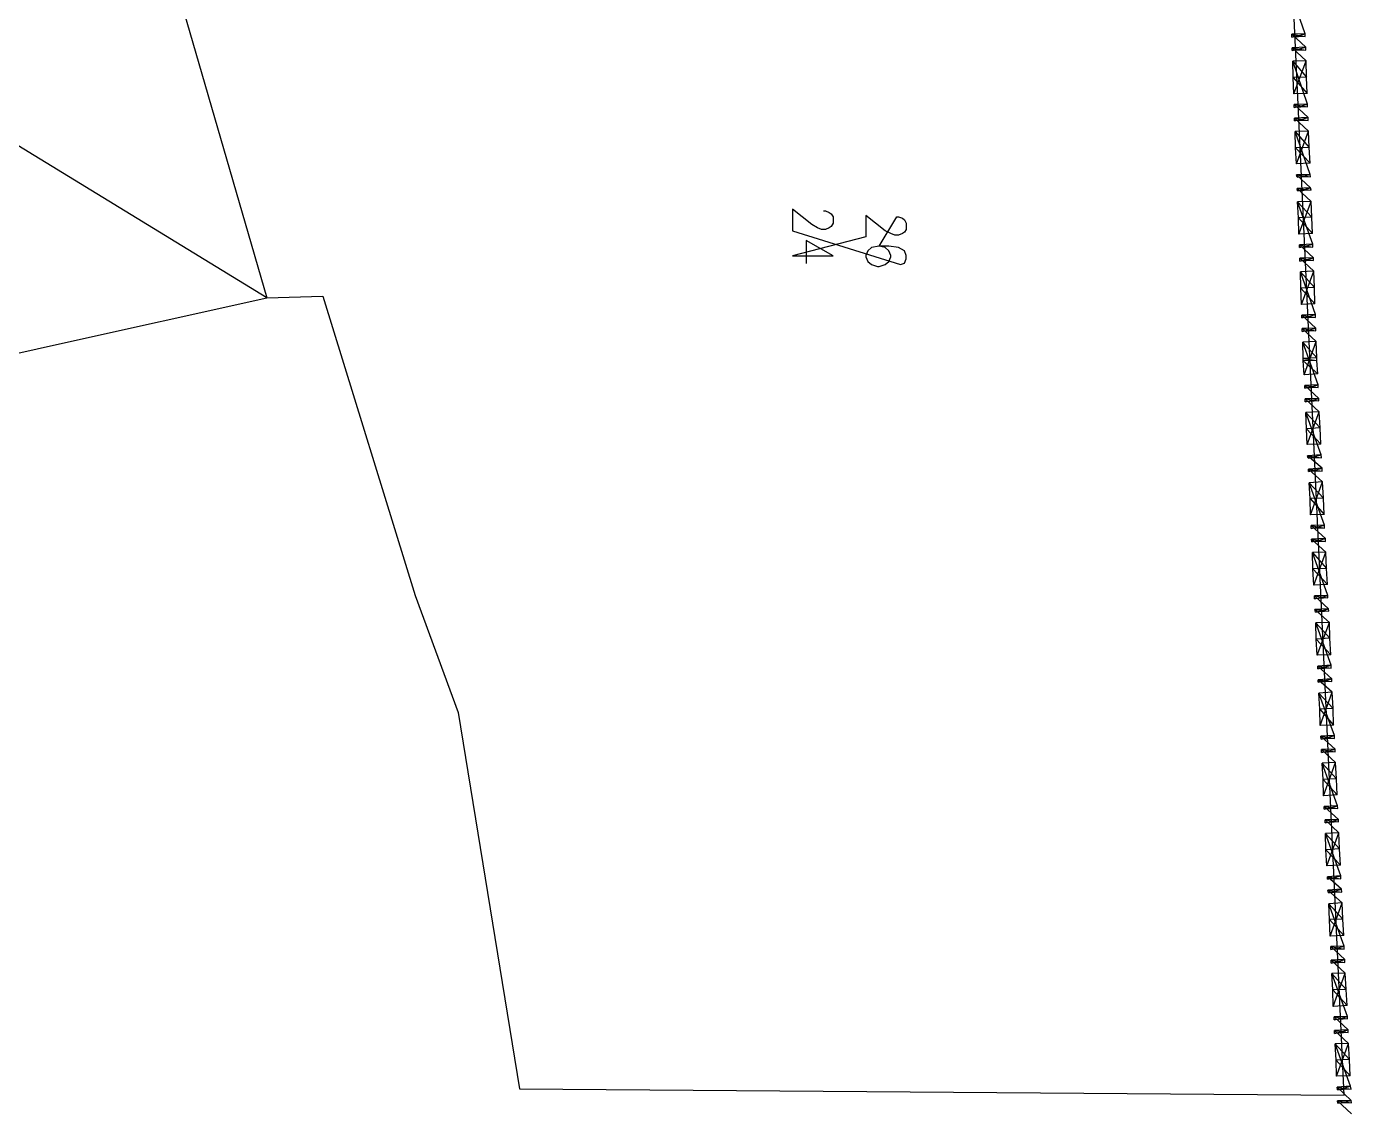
# Model space of a CAD drawing. Header units: metres. Extents: x 0 to 805, y 0 to 1107.
# Drawn here: x 508.9 to 683.6, y 289.4 to 432 of the extents above; entities that cross this region are included whole.
import ezdxf

# ---------------------------------------------------------------- set-up
doc = ezdxf.new("R2010")
doc.units = ezdxf.units.M
doc.layers.add('GUIDES', color=8, linetype='Continuous')
doc.layers.add('ROADS', color=7, linetype='Continuous')

msp = doc.modelspace()

# ---------------------------------------------------------------- linework, layer by layer
at = {"layer": 'GUIDES'}
for points in [[(677.47, 431.02), (675.7, 430.96), (677.47, 430.64), (677.47, 431.02)], [(675.7, 430.96), (677.47, 430.64), (675.7, 430.58), (675.7, 430.96)], [(677.54, 429.25), (675.76, 429.18), (677.54, 428.86), (677.54, 429.25)], [(675.76, 429.18), (677.54, 428.86), (675.76, 428.8), (675.76, 429.18)], [(677.6, 427.47), (675.82, 427.4), (677.66, 425.31), (677.6, 427.47)], [(675.82, 427.4), (677.66, 425.31), (675.89, 425.25), (675.82, 427.4)], [(677.66, 425.31), (675.89, 425.25), (677.73, 423.15), (677.66, 425.31)], [(675.89, 425.25), (677.73, 423.15), (675.95, 423.09), (675.89, 425.25)], [(677.79, 421.75), (676.01, 421.69), (677.79, 421.37), (677.79, 421.75)], [(676.01, 421.69), (677.79, 421.37), (676.01, 421.31), (676.01, 421.69)], [(677.86, 419.97), (676.08, 419.91), (677.86, 419.59), (677.86, 419.97)], [(676.08, 419.91), (677.86, 419.59), (676.08, 419.53), (676.08, 419.91)], [(677.92, 418.2), (676.14, 418.13), (677.98, 416.04), (677.92, 418.2)], [(676.14, 418.13), (677.98, 416.04), (676.2, 415.97), (676.14, 418.13)], [(677.98, 416.04), (676.2, 415.97), (678.11, 413.94), (677.98, 416.04)], [(676.2, 415.97), (678.11, 413.94), (676.33, 413.88), (676.2, 415.97)], [(678.11, 412.48), (676.33, 412.42), (678.17, 412.16), (678.11, 412.48)], [(676.33, 412.42), (678.17, 412.16), (676.39, 412.1), (676.33, 412.42)], [(678.17, 410.7), (676.39, 410.64), (678.24, 410.39), (678.17, 410.7)], [(676.39, 410.64), (678.24, 410.39), (676.46, 410.32), (676.39, 410.64)], [(678.24, 408.93), (676.46, 408.86), (678.36, 406.83), (678.24, 408.93)], [(676.46, 408.86), (678.36, 406.83), (676.59, 406.77), (676.46, 408.86)], [(678.36, 406.83), (676.59, 406.77), (678.43, 404.67), (678.36, 406.83)], [(676.59, 406.77), (678.43, 404.67), (676.65, 404.61), (676.59, 406.77)], [(678.49, 403.27), (676.71, 403.21), (678.49, 402.89), (678.49, 403.27)], [(676.71, 403.21), (678.49, 402.89), (676.71, 402.83), (676.71, 403.21)], [(678.55, 401.5), (676.78, 401.43), (678.55, 401.12), (678.55, 401.5)], [(676.78, 401.43), (678.55, 401.12), (676.78, 401.05), (676.78, 401.43)], [(678.62, 399.72), (676.84, 399.65), (678.68, 397.56), (678.62, 399.72)], [(676.84, 399.65), (678.68, 397.56), (676.9, 397.5), (676.84, 399.65)], [(678.68, 397.56), (676.9, 397.5), (678.74, 395.4), (678.68, 397.56)], [(676.9, 397.5), (678.74, 395.4), (676.97, 395.34), (676.9, 397.5)], [(678.81, 394), (677.03, 393.94), (678.81, 393.62), (678.81, 394)], [(677.03, 393.94), (678.81, 393.62), (677.03, 393.56), (677.03, 393.94)], [(678.87, 392.23), (677.09, 392.16), (678.87, 391.84), (678.87, 392.23)], [(677.09, 392.16), (678.87, 391.84), (677.09, 391.78), (677.09, 392.16)], [(678.93, 390.45), (677.16, 390.38), (679, 388.29), (678.93, 390.45)], [(677.16, 390.38), (679, 388.29), (677.22, 388.22), (677.16, 390.38)], [(679, 388.29), (677.22, 388.22), (679, 387.97), (679, 388.29)], [(677.22, 388.22), (679, 387.97), (677.22, 387.91), (677.22, 388.22)], [(679, 387.97), (677.22, 387.91), (679.13, 386.19), (679, 387.97)], [(677.22, 387.91), (679.13, 386.19), (677.35, 386.07), (677.22, 387.91)], [(679.19, 384.73), (677.41, 384.67), (679.19, 384.41), (679.19, 384.73)], [(677.41, 384.67), (679.19, 384.41), (677.41, 384.29), (677.41, 384.67)], [(679.25, 382.95), (677.47, 382.89), (679.25, 382.64), (679.25, 382.95)], [(677.47, 382.89), (679.25, 382.64), (677.47, 382.51), (677.47, 382.89)], [(679.32, 381.18), (677.54, 381.11), (679.44, 379.08), (679.32, 381.18)], [(677.54, 381.11), (679.44, 379.08), (677.66, 378.95), (677.54, 381.11)], [(679.44, 379.08), (677.66, 378.95), (679.51, 376.92), (679.44, 379.08)], [(677.66, 378.95), (679.51, 376.92), (677.73, 376.86), (677.66, 378.95)], [(679.57, 375.52), (677.79, 375.4), (679.63, 375.14), (679.57, 375.52)], [(677.79, 375.4), (679.63, 375.14), (677.86, 375.08), (677.79, 375.4)], [(679.7, 373.75), (677.92, 373.62), (679.7, 373.37), (679.7, 373.75)], [(677.92, 373.62), (679.7, 373.37), (677.92, 373.3), (677.92, 373.62)], [(679.76, 371.97), (677.98, 371.84), (679.89, 369.81), (679.76, 371.97)], [(677.98, 371.84), (679.89, 369.81), (678.11, 369.75), (677.98, 371.84)], [(679.89, 369.81), (678.11, 369.75), (679.95, 367.65), (679.89, 369.81)], [(678.11, 369.75), (679.95, 367.65), (678.17, 367.59), (678.11, 369.75)], [(680.01, 366.25), (678.24, 366.19), (680.01, 365.87), (680.01, 366.25)], [(678.24, 366.19), (680.01, 365.87), (678.24, 365.81), (678.24, 366.19)], [(680.14, 364.48), (678.3, 364.41), (680.14, 364.09), (680.14, 364.48)], [(678.3, 364.41), (680.14, 364.09), (678.36, 364.03), (678.3, 364.41)], [(680.2, 362.7), (678.43, 362.63), (680.27, 360.54), (680.2, 362.7)], [(678.43, 362.63), (680.27, 360.54), (678.49, 360.48), (678.43, 362.63)], [(680.27, 360.54), (678.49, 360.48), (680.4, 358.44), (680.27, 360.54)], [(678.49, 360.48), (680.4, 358.44), (678.62, 358.32), (678.49, 360.48)], [(680.46, 356.98), (678.68, 356.92), (680.46, 356.67), (680.46, 356.98)], [(678.68, 356.92), (680.46, 356.67), (678.68, 356.54), (678.68, 356.92)], [(680.52, 355.2), (678.74, 355.14), (680.59, 354.89), (680.52, 355.2)], [(678.74, 355.14), (680.59, 354.89), (678.81, 354.76), (678.74, 355.14)], [(680.65, 353.43), (678.87, 353.36), (680.71, 351.33), (680.65, 353.43)], [(678.87, 353.36), (680.71, 351.33), (678.93, 351.2), (678.87, 353.36)], [(680.71, 351.33), (678.93, 351.2), (680.84, 349.17), (680.71, 351.33)], [(678.93, 351.2), (680.84, 349.17), (679.06, 349.11), (678.93, 351.2)], [(680.9, 347.78), (679.13, 347.65), (680.9, 347.39), (680.9, 347.78)], [(679.13, 347.65), (680.9, 347.39), (679.13, 347.33), (679.13, 347.65)], [(680.97, 346), (679.19, 345.87), (680.97, 345.62), (680.97, 346)], [(679.19, 345.87), (680.97, 345.62), (679.19, 345.55), (679.19, 345.87)], [(681.03, 344.22), (679.25, 344.09), (681.16, 342.06), (681.03, 344.22)], [(679.25, 344.09), (681.16, 342.06), (679.38, 342), (679.25, 344.09)], [(681.16, 342.06), (679.38, 342), (681.22, 339.9), (681.16, 342.06)], [(679.38, 342), (681.22, 339.9), (679.44, 339.84), (679.38, 342)], [(681.35, 338.5), (679.51, 338.44), (681.35, 338.12), (681.35, 338.5)], [(679.51, 338.44), (681.35, 338.12), (679.57, 338.06), (679.51, 338.44)], [(681.41, 336.73), (679.63, 336.66), (681.41, 336.35), (681.41, 336.73)], [(679.63, 336.66), (681.41, 336.35), (679.63, 336.28), (679.63, 336.66)], [(681.47, 334.95), (679.7, 334.88), (681.6, 332.79), (681.47, 334.95)], [(679.7, 334.88), (681.6, 332.79), (679.82, 332.73), (679.7, 334.88)], [(681.6, 332.79), (679.82, 332.73), (681.67, 330.69), (681.6, 332.79)], [(679.82, 332.73), (681.67, 330.69), (679.89, 330.57), (679.82, 332.73)], [(681.73, 329.23), (679.95, 329.17), (681.79, 328.92), (681.73, 329.23)], [(679.95, 329.17), (681.79, 328.92), (679.95, 328.79), (679.95, 329.17)], [(681.86, 327.46), (680.08, 327.39), (681.86, 327.14), (681.86, 327.46)], [(680.08, 327.39), (681.86, 327.14), (680.08, 327.01), (680.08, 327.39)], [(681.92, 325.68), (680.14, 325.61), (681.98, 323.58), (681.92, 325.68)], [(680.14, 325.61), (681.98, 323.58), (680.2, 323.45), (680.14, 325.61)], [(681.98, 323.58), (680.2, 323.45), (682.11, 321.42), (681.98, 323.58)], [(680.2, 323.45), (682.11, 321.42), (680.33, 321.36), (680.2, 323.45)], [(682.17, 320.03), (680.4, 319.9), (682.17, 319.64), (682.17, 320.03)], [(680.4, 319.9), (682.17, 319.64), (680.4, 319.58), (680.4, 319.9)], [(682.24, 318.25), (680.46, 318.12), (682.3, 317.87), (682.24, 318.25)], [(680.46, 318.12), (682.3, 317.87), (680.52, 317.8), (680.46, 318.12)], [(682.36, 316.47), (680.59, 316.34), (682.43, 314.31), (682.36, 316.47)], [(680.59, 316.34), (682.43, 314.31), (680.65, 314.25), (680.59, 316.34)], [(682.43, 314.31), (680.65, 314.25), (682.55, 312.15), (682.43, 314.31)], [(680.65, 314.25), (682.55, 312.15), (680.78, 312.09), (680.65, 314.25)], [(682.62, 310.75), (680.84, 310.69), (682.62, 310.37), (682.62, 310.75)], [(680.84, 310.69), (682.62, 310.37), (680.84, 310.31), (680.84, 310.69)], [(682.68, 308.98), (680.9, 308.91), (682.68, 308.6), (682.68, 308.98)], [(680.9, 308.91), (682.68, 308.6), (680.9, 308.53), (680.9, 308.91)], [(682.74, 307.2), (680.97, 307.14), (682.87, 305.04), (682.74, 307.2)], [(680.97, 307.14), (682.87, 305.04), (681.09, 304.98), (680.97, 307.14)], [(682.87, 305.04), (681.09, 304.98), (683, 302.94), (682.87, 305.04)], [(681.09, 304.98), (683, 302.94), (681.16, 302.82), (681.09, 304.98)], [(683.06, 301.48), (681.28, 301.42), (683.06, 301.17), (683.06, 301.48)], [(681.28, 301.42), (683.06, 301.17), (681.28, 301.04), (681.28, 301.42)], [(683.13, 299.71), (681.35, 299.64), (683.13, 299.39), (683.13, 299.71)], [(681.35, 299.64), (683.13, 299.39), (681.35, 299.26), (681.35, 299.64)], [(683.19, 297.93), (681.41, 297.86), (683.32, 295.83), (683.19, 297.93)], [(681.41, 297.86), (683.32, 295.83), (681.54, 295.71), (681.41, 297.86)], [(683.32, 295.83), (681.54, 295.71), (683.38, 293.67), (683.32, 295.83)], [(681.54, 295.71), (683.38, 293.67), (681.6, 293.61), (681.54, 295.71)], [(683.44, 292.28), (681.67, 292.15), (683.51, 291.9), (683.44, 292.28)], [(681.67, 292.15), (683.51, 291.9), (681.73, 291.83), (681.67, 292.15)], [(683.51, 290.43), (681.73, 290.37), (683.57, 290.12), (683.51, 290.43)], [(681.73, 290.37), (683.57, 290.12), (681.79, 290.05), (681.73, 290.37)]]:
    msp.add_lwpolyline(points, close=True, dxfattribs=at)
at = {"layer": 'ROADS'}
for points in [[(440.05, 558.66), (410.65, 522.27), (379.72, 483.28), (396.99, 447.6), (406.96, 427.02), (431.03, 371.78), (436.36, 372.92), (512.88, 390.07), (540.63, 396.23), (386.9, 490.27), (394.58, 483.22), (411.92, 504.81), (410.58, 506.27), (421.25, 519.35), (420.43, 520.37), (430.4, 533.13), (428.24, 535.42), (443.79, 554.34), (440.81, 556.94)], [(525.14, 449.57), (540.63, 396.23), (548, 396.42), (560.19, 356.98), (565.84, 341.55), (573.91, 291.96), (682.62, 291.13), (673.09, 496.49)], [(683.57, 288.66), (681.73, 290.37), (683.57, 290.12), (681.79, 290.05), (683.51, 290.43), (681.67, 292.15), (683.51, 291.9), (681.73, 291.83), (683.44, 292.28), (681.41, 297.86), (683.32, 295.83), (681.54, 295.71), (683.38, 293.67), (681.6, 293.61), (683.19, 297.93), (681.35, 299.64), (683.13, 299.39), (681.35, 299.26), (683.13, 299.71), (681.28, 301.42), (683.06, 301.17), (681.28, 301.04), (683.06, 301.48), (680.97, 307.14), (682.87, 305.04), (681.09, 304.98), (683, 302.94), (681.16, 302.82), (682.74, 307.2), (680.9, 308.91), (682.68, 308.6), (680.9, 308.53), (682.68, 308.98), (680.84, 310.69), (682.62, 310.37), (680.84, 310.31), (682.62, 310.75), (680.59, 316.34), (682.43, 314.31), (680.65, 314.25), (682.55, 312.15), (680.78, 312.09), (682.36, 316.47), (680.46, 318.12), (682.3, 317.87), (680.52, 317.8), (682.24, 318.25), (680.4, 319.9), (682.17, 319.64), (680.4, 319.58), (682.17, 320.03), (680.14, 325.61), (681.98, 323.58), (680.2, 323.45), (682.11, 321.42), (680.33, 321.36), (681.92, 325.68), (680.08, 327.39), (681.86, 327.14), (680.08, 327.01), (681.86, 327.46), (679.95, 329.17), (681.79, 328.92), (679.95, 328.79), (681.73, 329.23), (679.7, 334.88), (681.6, 332.79), (679.82, 332.73), (681.67, 330.69), (679.89, 330.57), (681.47, 334.95), (679.63, 336.66), (681.41, 336.35), (679.63, 336.28), (681.41, 336.73), (679.51, 338.44), (681.35, 338.12), (679.57, 338.06), (681.35, 338.5), (679.25, 344.09), (681.16, 342.06), (679.38, 342), (681.22, 339.9), (679.44, 339.84), (681.03, 344.22), (679.19, 345.87), (680.97, 345.62), (679.19, 345.55), (680.97, 346), (679.13, 347.65), (680.9, 347.39), (679.13, 347.33), (680.9, 347.78), (678.87, 353.36), (680.71, 351.33), (678.93, 351.2), (680.84, 349.17), (679.06, 349.11), (680.65, 353.43), (678.74, 355.14), (680.59, 354.89), (678.81, 354.76), (680.52, 355.2), (678.68, 356.92), (680.46, 356.67), (678.68, 356.54), (680.46, 356.98), (678.43, 362.63), (680.27, 360.54), (678.49, 360.48), (680.4, 358.44), (678.62, 358.32), (680.2, 362.7), (678.3, 364.41), (680.14, 364.09), (678.36, 364.03), (680.14, 364.48), (678.24, 366.19), (680.01, 365.87), (678.24, 365.81), (680.01, 366.25), (677.98, 371.84), (679.89, 369.81), (678.11, 369.75), (679.95, 367.65), (678.17, 367.59), (679.76, 371.97), (677.92, 373.62), (679.7, 373.37), (677.92, 373.3), (679.7, 373.75), (677.79, 375.4), (679.63, 375.14), (677.86, 375.08), (679.57, 375.52), (677.54, 381.11), (679.44, 379.08), (677.66, 378.95), (679.51, 376.92), (677.73, 376.86), (679.32, 381.18), (677.47, 382.89), (679.25, 382.64), (677.47, 382.51), (679.25, 382.95), (677.41, 384.67), (679.19, 384.41), (677.41, 384.29), (679.19, 384.73), (677.16, 390.38), (679, 388.29), (677.22, 388.22), (679, 387.97), (677.22, 387.91), (679.13, 386.19), (677.35, 386.07), (678.93, 390.45), (677.09, 392.16), (678.87, 391.84), (677.09, 391.78), (678.87, 392.23), (677.03, 393.94), (678.81, 393.62), (677.03, 393.56), (678.81, 394), (676.84, 399.65), (678.68, 397.56), (676.9, 397.5), (678.74, 395.4), (676.97, 395.34), (678.62, 399.72), (676.78, 401.43), (678.55, 401.12), (676.78, 401.05), (678.55, 401.5), (676.71, 403.21), (678.49, 402.89), (676.71, 402.83), (678.49, 403.27), (676.46, 408.86), (678.36, 406.83), (676.59, 406.77), (678.43, 404.67), (676.65, 404.61), (678.24, 408.93), (676.39, 410.64), (678.24, 410.39), (676.46, 410.32), (678.17, 410.7), (676.33, 412.42), (678.17, 412.16), (676.39, 412.1), (678.11, 412.48), (676.14, 418.13), (677.98, 416.04), (676.2, 415.97), (678.11, 413.94), (676.33, 413.88), (677.92, 418.2), (676.08, 419.91), (677.86, 419.59), (676.08, 419.53), (677.86, 419.97), (676.01, 421.69), (677.79, 421.37), (676.01, 421.31), (677.79, 421.75), (675.82, 427.4), (677.66, 425.31), (675.89, 425.25), (677.73, 423.15), (675.95, 423.09), (677.6, 427.47), (675.76, 429.18), (677.54, 428.86), (675.76, 428.8), (677.54, 429.25), (675.7, 430.96), (677.47, 430.64), (675.7, 430.58), (677.47, 431.02), (675.51, 436.61)], [(613.97, 407.66), (614.23, 407.66), (614.74, 407.47), (614.99, 407.27), (615.24, 406.89), (615.24, 406.07), (614.99, 405.62), (614.74, 405.43), (614.23, 405.24), (613.72, 405.24), (613.21, 405.43), (612.45, 405.88), (609.91, 407.91), (609.91, 405.05), (624.13, 400.61), (624.64, 400.8), (624.9, 401.37), (624.9, 401.81), (624.64, 402.39), (623.88, 402.83), (622.61, 403.02), (621.34, 403.02), (620.32, 402.83), (619.82, 402.39), (619.56, 401.81), (619.56, 401.62), (619.82, 400.99), (620.32, 400.61), (621.09, 400.35), (621.34, 400.35), (622.1, 400.61), (622.61, 400.99), (622.86, 401.62), (622.86, 401.81), (622.61, 402.39), (622.1, 402.83), (621.34, 403.02), (623.63, 406.89), (623.88, 406.89), (624.39, 406.7), (624.64, 406.51), (624.9, 406.07), (624.9, 405.24), (624.64, 404.86), (624.39, 404.67), (623.88, 404.48), (623.37, 404.48), (622.86, 404.67), (622.1, 405.05), (619.56, 407.08), (619.56, 404.23), (609.91, 401.75), (615.24, 401.75), (611.69, 403.78), (611.69, 400.73)]]:
    msp.add_lwpolyline(points, dxfattribs=at)

doc.saveas('drawing.dxf')
